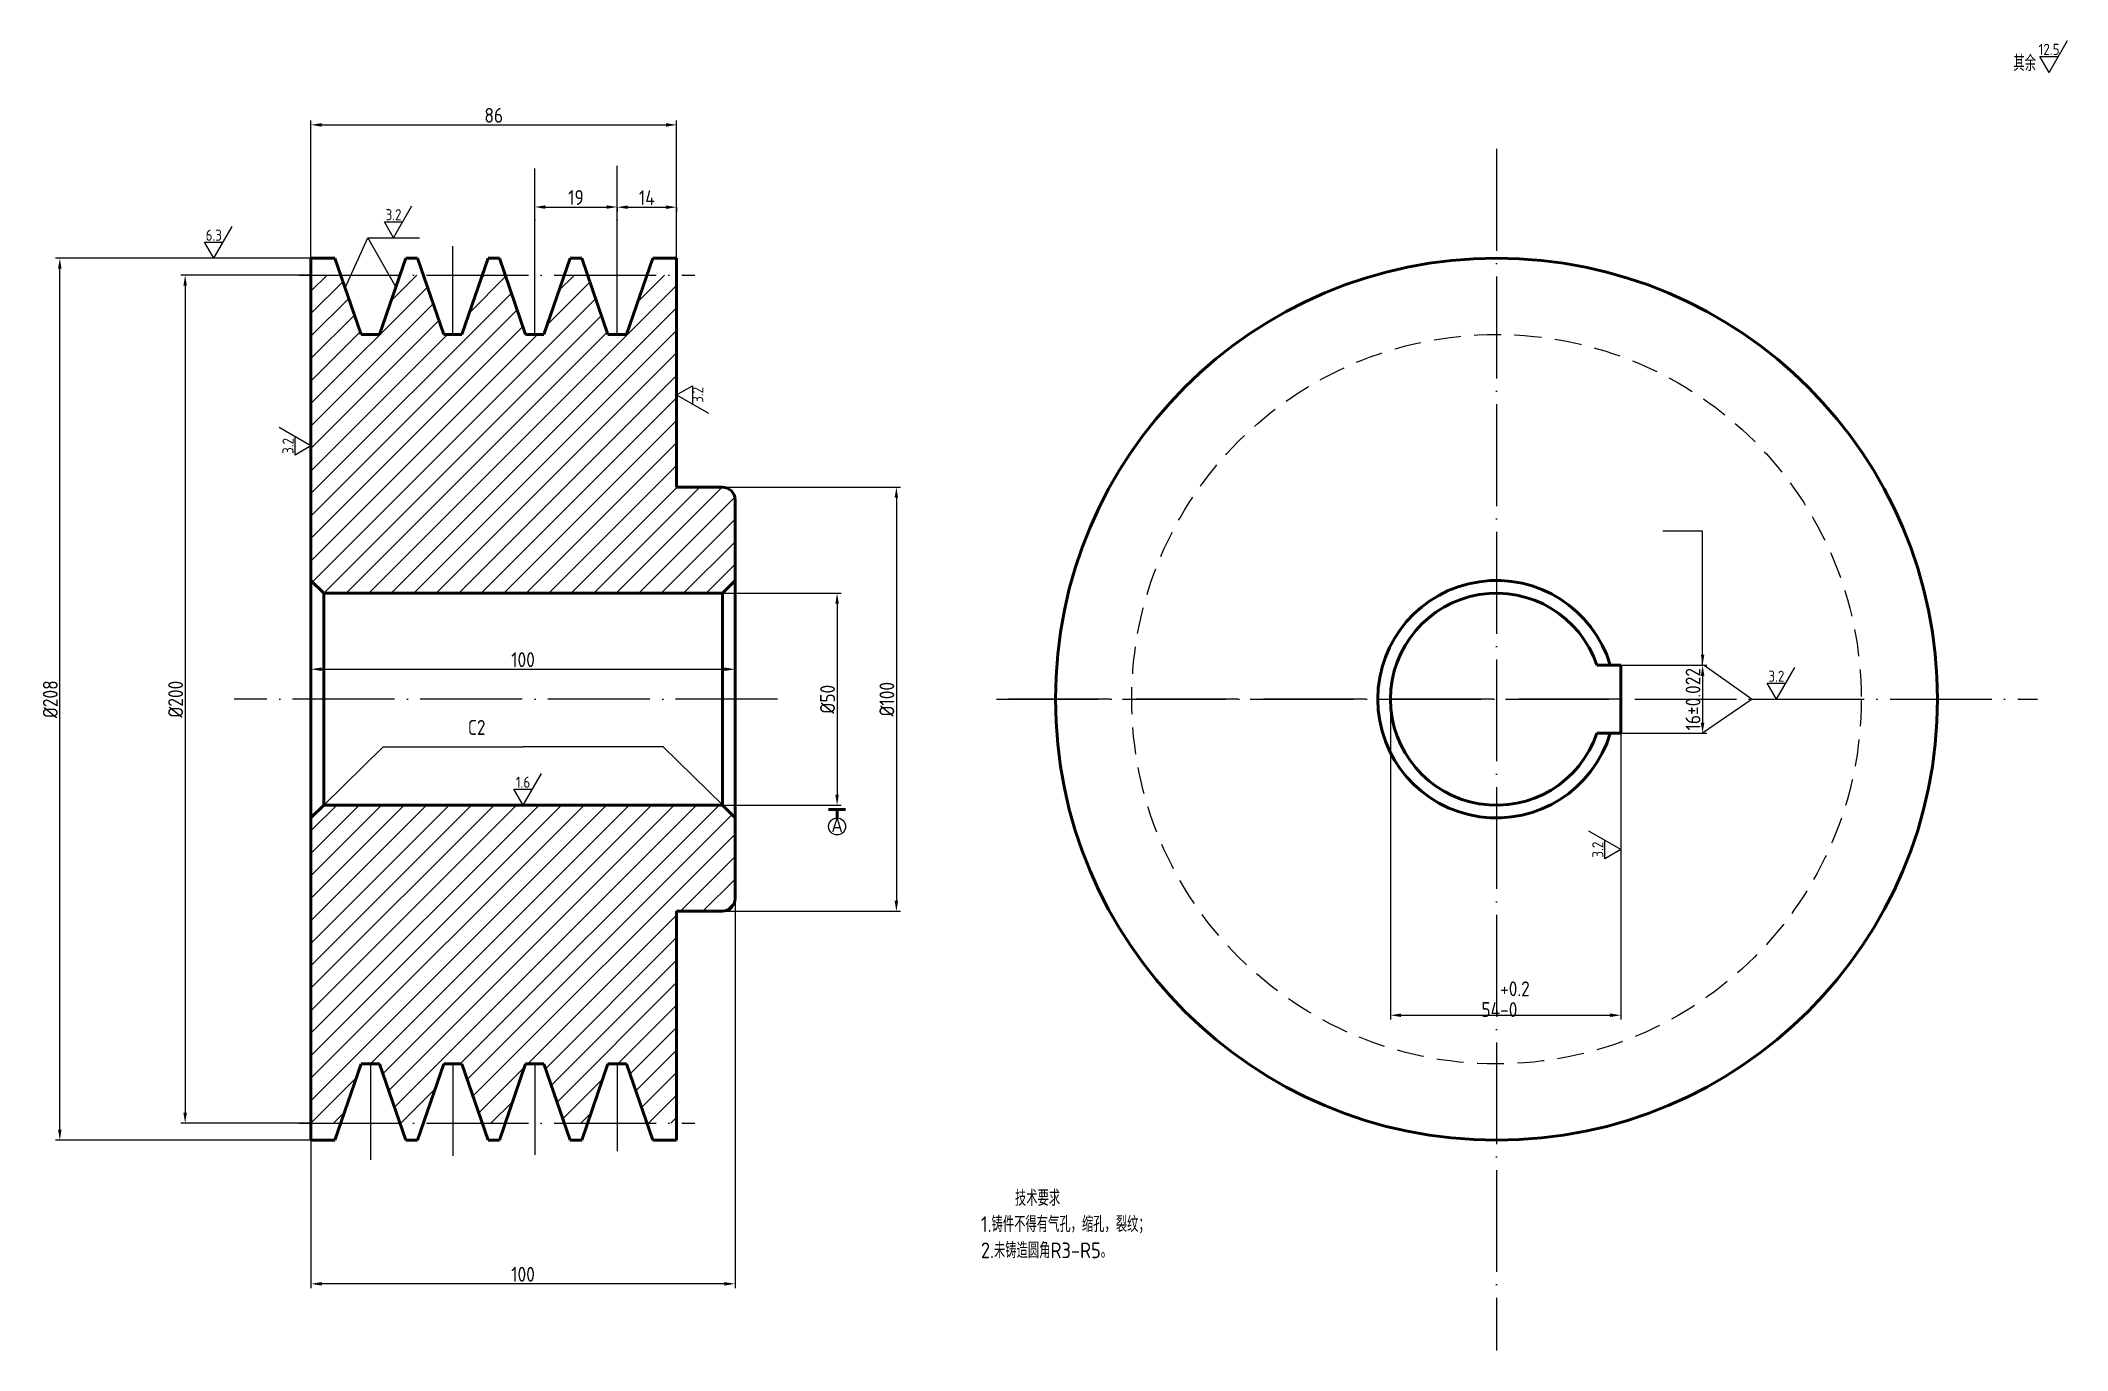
# Model space of a CAD drawing. Header units: inches. Extents: x 1757 to 2234, y 88 to 397.
import ezdxf
from ezdxf.enums import TextEntityAlignment as Align

# ---------------------------------------------------------------- set-up
doc = ezdxf.new("R2010")
doc.units = ezdxf.units.IN
doc.header["$MEASUREMENT"] = 0
doc.linetypes.add('ACAD_ISO04W100', pattern=[30, 24, -3, 0, -3])
doc.linetypes.add('DASHED2', pattern=[9.525, 6.35, -3.175])
for name, color, linetype, lineweight in [('中心线层', 4, 'ACAD_ISO04W100', 25), ('文字层', 7, 'Continuous', 25), ('标注层', 3, 'Continuous', 25), ('粗实线', 7, 'Continuous', 50), ('粗实线层', 7, 'Continuous', 50), ('细实线', 5, 'Continuous', 25), ('虚线', 4, 'DASHED2', 25)]:
    doc.layers.add(name, color=color, linetype=linetype, lineweight=lineweight)
doc.styles.get("Standard").update_dxf_attribs({"font": 'gbenor.shx', "bigfont": 'gbcbig.shx'})
doc.dimstyles.new('GB-3.5$0', dxfattribs={"dimtxt": 3.5, "dimasz": 2.5, "dimexe": 1, "dimexo": 0, "dimgap": 0.5, "dimtad": 1, "dimdec": 0, "dimdsep": 46, "dimtxsty": 'Standard', "dimcen": 0, "dimclrt": 7, "dimadec": 0, "dimazin": 2, "dimtfac": 1, "dimtdec": 0, "dimtmove": 0, "dimatfit": 3, "dimfxl": 1, "dimarcsym": 0})
doc.dimstyles.new('GB-3.5$7', dxfattribs={"dimtxt": 3.5, "dimasz": 2.5, "dimexe": 1, "dimexo": 0, "dimgap": 0.5, "dimtad": 1, "dimdec": 0, "dimdsep": 46, "dimtxsty": 'Standard', "dimcen": 0, "dimclrt": 7, "dimadec": 0, "dimazin": 2, "dimtfac": 1, "dimtdec": 0, "dimtmove": 0, "dimatfit": 3, "dimfxl": 1, "dimarcsym": 0})

# ---------------------------------------------------------------- blocks, each defined once
blk = doc.blocks.new('*D17')
at = {"layer": 'Defpoints', "color": 0}
for p in [(1917.3, 291.66), (1917.3, 191.66), (1958.34, 191.66)]:
    blk.add_point(p, dxfattribs=at)
at = {"layer": '标注层', "color": 0, "lineweight": -2}
for p, q in [((1917.3, 291.66), (1959.34, 291.66)), ((1958.34, 289.16), (1958.34, 194.16)), ((1917.3, 191.66), (1959.34, 191.66))]:
    blk.add_line(p, q, dxfattribs=at)
at = {"layer": '标注层', "color": 0}
for points in [[(1957.92, 289.16), (1958.75, 289.16), (1958.34, 291.66)], [(1957.92, 194.16), (1958.75, 194.16), (1958.34, 191.66)]]:
    blk.add_solid(points, dxfattribs=at)
at = {"layer": '标注层', "color": 7, "insert": (1956.09, 241.66), "char_height": 3.5, "attachment_point": 5, "rotation": 90}
blk.add_mtext('%%C100', dxfattribs=at)
blk = doc.blocks.new('*D18')
at = {"layer": 'Defpoints', "color": 0}
for p in [(1917.3, 266.66), (1917.3, 216.66), (1944.35, 216.66)]:
    blk.add_point(p, dxfattribs=at)
at = {"layer": '标注层', "color": 0, "lineweight": -2}
for p, q in [((1917.3, 266.66), (1945.35, 266.66)), ((1944.35, 264.16), (1944.35, 219.16)), ((1917.3, 216.66), (1945.35, 216.66))]:
    blk.add_line(p, q, dxfattribs=at)
at = {"layer": '标注层', "color": 0}
for points in [[(1943.94, 264.16), (1944.77, 264.16), (1944.35, 266.66)], [(1943.94, 219.16), (1944.77, 219.16), (1944.35, 216.66)]]:
    blk.add_solid(points, dxfattribs=at)
at = {"layer": '标注层', "color": 7, "insert": (1942.1, 241.66), "char_height": 3.5, "attachment_point": 5, "rotation": 90}
blk.add_mtext('%%C50', dxfattribs=at)
blk = doc.blocks.new('*D21')
at = {"layer": 'Defpoints', "color": 0}
for p in [(2129.14, 249.66), (2129.14, 233.66), (2148.44, 233.66)]:
    blk.add_point(p, dxfattribs=at)
at = {"layer": '标注层', "color": 0, "lineweight": -2}
for p, q in [((2129.14, 249.66), (2149.44, 249.66)), ((2148.44, 247.16), (2148.44, 236.16)), ((2129.14, 233.66), (2149.44, 233.66))]:
    blk.add_line(p, q, dxfattribs=at)
at = {"layer": '标注层', "color": 0}
for points in [[(2148.02, 247.16), (2148.86, 247.16), (2148.44, 249.66)], [(2148.02, 236.16), (2148.86, 236.16), (2148.44, 233.66)]]:
    blk.add_solid(points, dxfattribs=at)
at = {"layer": '标注层', "color": 7, "insert": (2146.19, 241.66), "char_height": 3.5, "attachment_point": 5, "rotation": 90}
blk.add_mtext('16±0.022', dxfattribs=at)
blk = doc.blocks.new('*D22')
at = {"layer": 'Defpoints', "color": 0}
for p in [(2074.84, 241.66), (2129.14, 241.66), (2129.14, 167.13)]:
    blk.add_point(p, dxfattribs=at)
at = {"layer": '标注层', "color": 0, "lineweight": -2}
for p, q in [((2074.84, 241.66), (2074.84, 166.13)), ((2129.14, 241.66), (2129.14, 166.13)), ((2077.34, 167.13), (2126.64, 167.13))]:
    blk.add_line(p, q, dxfattribs=at)
at = {"layer": '标注层', "color": 0}
for points in [[(2077.34, 167.55), (2077.34, 166.72), (2074.84, 167.13)], [(2126.64, 167.55), (2126.64, 166.72), (2129.14, 167.13)]]:
    blk.add_solid(points, dxfattribs=at)
at = {"layer": '标注层', "color": 7, "insert": (2101.99, 170.92), "char_height": 3.5, "attachment_point": 5}
blk.add_mtext('54\\S+0.2^ -0;', dxfattribs=at)
blk = doc.blocks.new('*D23')
at = {"layer": 'Defpoints', "color": 0}
for p in [(1892.5, 357.72), (1873.07, 327.66), (1892.5, 327.66)]:
    blk.add_point(p, dxfattribs=at)
at = {"layer": '标注层', "color": 0, "lineweight": -2}
for p, q in [((1873.07, 327.66), (1873.07, 358.72)), ((1892.5, 327.66), (1892.5, 358.72)), ((1875.57, 357.72), (1890, 357.72))]:
    blk.add_line(p, q, dxfattribs=at)
at = {"layer": '标注层', "color": 0}
for points in [[(1875.57, 358.14), (1875.57, 357.3), (1873.07, 357.72)], [(1890, 358.14), (1890, 357.3), (1892.5, 357.72)]]:
    blk.add_solid(points, dxfattribs=at)
at = {"layer": '标注层', "color": 7, "insert": (1882.79, 359.97), "char_height": 3.5, "attachment_point": 5}
blk.add_mtext('19', dxfattribs=at)
blk = doc.blocks.new('*D24')
at = {"layer": 'Defpoints', "color": 0}
for p in [(1920.3, 199.4), (1820.3, 195.59), (1820.3, 103.8)]:
    blk.add_point(p, dxfattribs=at)
at = {"layer": '标注层', "color": 0, "lineweight": -2}
for p, q in [((1920.3, 199.4), (1920.3, 102.8)), ((1820.3, 195.59), (1820.3, 102.8)), ((1917.8, 103.8), (1822.8, 103.8))]:
    blk.add_line(p, q, dxfattribs=at)
at = {"layer": '标注层', "color": 0}
for points in [[(1822.8, 104.21), (1822.8, 103.38), (1820.3, 103.8)], [(1917.8, 104.21), (1917.8, 103.38), (1920.3, 103.8)]]:
    blk.add_solid(points, dxfattribs=at)
at = {"layer": '标注层', "color": 7, "insert": (1870.3, 106.05), "char_height": 3.5, "attachment_point": 5}
blk.add_mtext('100', dxfattribs=at)
blk = doc.blocks.new('*D25')
at = {"layer": 'Defpoints', "color": 0}
for p in [(1920.3, 248.73), (1820.3, 241.66), (1920.3, 241.66)]:
    blk.add_point(p, dxfattribs=at)
at = {"layer": '标注层', "color": 0, "lineweight": -2}
for p, q in [((1820.3, 241.66), (1820.3, 249.73)), ((1822.8, 248.73), (1917.8, 248.73)), ((1920.3, 241.66), (1920.3, 249.73))]:
    blk.add_line(p, q, dxfattribs=at)
at = {"layer": '标注层', "color": 0}
for points in [[(1822.8, 249.15), (1822.8, 248.32), (1820.3, 248.73)], [(1917.8, 249.15), (1917.8, 248.32), (1920.3, 248.73)]]:
    blk.add_solid(points, dxfattribs=at)
at = {"layer": '标注层', "color": 7, "insert": (1870.3, 250.98), "char_height": 3.5, "attachment_point": 5}
blk.add_mtext('100', dxfattribs=at)
blk = doc.blocks.new('*D26')
at = {"layer": 'Defpoints', "color": 0}
for p in [(1906.5, 377.09), (1820.3, 345.66), (1906.5, 345.66)]:
    blk.add_point(p, dxfattribs=at)
at = {"layer": '标注层', "color": 0, "lineweight": -2}
for p, q in [((1820.3, 345.66), (1820.3, 378.09)), ((1906.5, 345.66), (1906.5, 378.09)), ((1822.8, 377.09), (1904, 377.09))]:
    blk.add_line(p, q, dxfattribs=at)
at = {"layer": '标注层', "color": 0}
for points in [[(1822.8, 377.51), (1822.8, 376.67), (1820.3, 377.09)], [(1904, 377.51), (1904, 376.67), (1906.5, 377.09)]]:
    blk.add_solid(points, dxfattribs=at)
at = {"layer": '标注层', "color": 7, "insert": (1863.4, 379.34), "char_height": 3.5, "attachment_point": 5}
blk.add_mtext('86', dxfattribs=at)
blk = doc.blocks.new('*D31')
at = {"layer": 'Defpoints', "color": 0}
for p in [(1820.3, 341.66), (1790.63, 141.66), (1820.3, 141.66)]:
    blk.add_point(p, dxfattribs=at)
at = {"layer": '标注层', "color": 0, "lineweight": -2}
for p, q in [((1820.3, 341.66), (1789.63, 341.66)), ((1790.63, 339.16), (1790.63, 144.16)), ((1820.3, 141.66), (1789.63, 141.66))]:
    blk.add_line(p, q, dxfattribs=at)
at = {"layer": '标注层', "color": 0}
for points in [[(1790.21, 339.16), (1791.04, 339.16), (1790.63, 341.66)], [(1790.21, 144.16), (1791.04, 144.16), (1790.63, 141.66)]]:
    blk.add_solid(points, dxfattribs=at)
at = {"layer": '标注层', "color": 7, "insert": (1788.38, 241.66), "char_height": 3.5, "attachment_point": 5, "rotation": 90}
blk.add_mtext('%%C200', dxfattribs=at)
blk = doc.blocks.new('*D32')
at = {"layer": 'Defpoints', "color": 0}
for p in [(1761.08, 345.66), (1820.3, 345.66), (1820.3, 137.66)]:
    blk.add_point(p, dxfattribs=at)
at = {"layer": '标注层', "color": 0, "lineweight": -2}
for p, q in [((1820.3, 345.66), (1760.08, 345.66)), ((1761.08, 140.16), (1761.08, 343.16)), ((1820.3, 137.66), (1760.08, 137.66))]:
    blk.add_line(p, q, dxfattribs=at)
at = {"layer": '标注层', "color": 0}
for points in [[(1760.66, 343.16), (1761.49, 343.16), (1761.08, 345.66)], [(1760.66, 140.16), (1761.49, 140.16), (1761.08, 137.66)]]:
    blk.add_solid(points, dxfattribs=at)
at = {"layer": '标注层', "color": 7, "insert": (1758.83, 241.66), "char_height": 3.5, "attachment_point": 5, "rotation": 90}
blk.add_mtext('%%C208', dxfattribs=at)
blk = doc.blocks.new('左粗糙度')
at = {"layer": '标注层'}
for p, q in [((0, 0), (-7.5, 4.33)), ((-3.75, -2.17), (-3.75, 2.17)), ((0, 0), (-3.75, -2.17))]:
    blk.add_line(p, q, dxfattribs=at)
at = {"layer": '文字层'}
blk.add_attdef('3.2', text='', height=2.62, rotation=90, dxfattribs=at).set_placement((-5.42, 0), align=Align.MIDDLE_CENTER)
blk = doc.blocks.new('右粗糙度')
at = {"layer": '标注层'}
for p, q in [((0, 0), (3.75, 2.17)), ((3.75, 2.17), (3.75, -2.17)), ((0, 0), (7.5, -4.33))]:
    blk.add_line(p, q, dxfattribs=at)
at = {"layer": '文字层'}
blk.add_attdef('3.2', text='', height=2.62, rotation=90, dxfattribs=at).set_placement((4.99, 0), align=Align.MIDDLE_CENTER)
blk = doc.blocks.new('粗糙度')
at = {"layer": '标注层'}
for p, q in [((0, 0), (4.33, 7.5)), ((0, 0), (-2.17, 3.75)), ((-2.17, 3.75), (2.17, 3.75))]:
    blk.add_line(p, q, dxfattribs=at)
at = {"layer": '文字层'}
blk.add_attdef('3.2', text='', height=2.62, dxfattribs=at).set_placement((0, 5.42), align=Align.MIDDLE_CENTER)
blk = doc.blocks.new('下基准')
at = {"layer": '标注层'}
blk.add_circle((0, -5), 2, dxfattribs=at)
at = {"layer": '粗实线层'}
for p, q in [((2, -1), (-2, -1)), ((0, -3), (0, -1))]:
    blk.add_line(p, q, dxfattribs=at)
at = {"layer": '文字层'}
blk.add_attdef('A', text='', height=3.5, dxfattribs=at).set_placement((0, -4.56), align=Align.MIDDLE_CENTER)
blk = doc.blocks.new('*D33')
at = {"layer": 'Defpoints', "color": 0}
for p in [(1892.5, 357.72), (1906.5, 357.72), (1906.5, 357.68)]:
    blk.add_point(p, dxfattribs=at)
at = {"layer": '标注层', "color": 0, "lineweight": -2}
for p, q in [((1892.5, 357.72), (1892.5, 356.68)), ((1895, 357.68), (1904, 357.68)), ((1906.5, 357.72), (1906.5, 356.68))]:
    blk.add_line(p, q, dxfattribs=at)
at = {"layer": '标注层', "color": 0}
for points in [[(1895, 358.1), (1895, 357.27), (1892.5, 357.68)], [(1904, 358.1), (1904, 357.27), (1906.5, 357.68)]]:
    blk.add_solid(points, dxfattribs=at)
at = {"layer": '标注层', "color": 7, "insert": (1899.5, 359.93), "char_height": 3.5, "attachment_point": 5}
blk.add_mtext('14', dxfattribs=at)

msp = doc.modelspace()

# ---------------------------------------------------------------- hatches: boundary and pattern name
at = {"layer": '细实线'}
h = msp.add_hatch(dxfattribs=at)
h.set_pattern_fill('ANSI31', color=256, scale=30, style=0)
h.set_pattern_definition([(45, (1820.3034, 141.6646), (-2.65165, 2.65165), [])])
h.paths.add_polyline_path([(1906.5, 341.66), (1899.5, 341.66), (1894.68, 327.66), (1890.32, 327.66), (1885.5, 341.66), (1880.03, 341.66), (1875.21, 327.66), (1870.92, 327.66), (1866.1, 341.66), (1860.7, 341.66), (1855.88, 327.66), (1851.59, 327.66), (1846.77, 341.66), (1841.3, 341.66), (1836.48, 327.66), (1832.12, 327.66), (1827.3, 341.66), (1820.3, 341.66), (1820.3, 308.31), (1820.3, 269.66), (1823.3, 266.66), (1917.3, 266.66), (1920.3, 269.66), (1920.3, 288.66, 0.414214), (1917.3, 291.66), (1906.5, 291.66)])
h.paths.add_polyline_path([(1906.5, 191.66), (1917.3, 191.66, 0.414214), (1920.3, 194.66), (1920.3, 213.66), (1917.3, 216.66), (1823.3, 216.66), (1820.3, 213.66), (1820.3, 175.02), (1820.3, 141.66), (1827.3, 141.66), (1832.12, 155.66), (1836.48, 155.66), (1841.3, 141.66), (1846.77, 141.66), (1851.59, 155.66), (1855.88, 155.66), (1860.7, 141.66), (1866.1, 141.66), (1870.92, 155.66), (1875.21, 155.66), (1880.03, 141.66), (1885.5, 141.66), (1890.32, 155.66), (1894.68, 155.66), (1899.5, 141.66), (1906.5, 141.66)])

# ---------------------------------------------------------------- linework, layer by layer
at = {"layer": '中心线层'}
for p, q in [((2099.84, 371.41), (2099.84, 88.08)), ((1873.07, 327.66), (1873.07, 366.78)), ((1892.5, 327.66), (1892.5, 367.4)), ((1853.74, 327.66), (1853.74, 348.46)), ((1817.47, 341.66), (1881.28, 341.66)), ((1817.47, 341.66), (1910.84, 341.66)), ((1930.27, 241.66), (1802.16, 241.66)), ((2129.14, 241.66), (1981.95, 241.66)), ((1981.95, 241.66), (2227.44, 241.66)), ((1834.3, 155.66), (1834.3, 133.07)), ((1853.74, 155.66), (1853.74, 133.96)), ((1873.07, 155.66), (1873.07, 134.21)), ((1892.5, 155.66), (1892.5, 135.1)), ((1817.47, 141.66), (1910.84, 141.66))]:
    msp.add_line(p, q, dxfattribs=at)
at = {"layer": '标注层'}
for p, q in [((1828.34, 338.64), (1833.69, 350.49)), ((1833.69, 350.49), (1840.32, 338.81)), ((1833.69, 350.49), (1845.85, 350.49)), ((2148.8, 249.66), (2160.15, 241.66)), ((2160.15, 241.66), (2148.44, 233.66)), ((2160.15, 241.66), (2171.5, 241.66)), ((1823.3, 216.66), (1837.35, 230.43)), ((1837.35, 230.43), (1870.36, 230.43)), ((1903.37, 230.43), (1870.36, 230.43)), ((1917.42, 216.66), (1903.37, 230.43))]:
    msp.add_line(p, q, dxfattribs=at)
at = {"layer": '粗实线'}
for p, q in [((1820.3, 345.66), (1820.3, 308.31)), ((1820.3, 345.66), (1825.93, 345.66)), ((1825.93, 345.66), (1832.12, 327.66)), ((1842.68, 345.66), (1836.48, 327.66)), ((1842.68, 345.66), (1845.4, 345.66)), ((1845.4, 345.66), (1851.59, 327.66)), ((1862.08, 345.66), (1855.88, 327.66)), ((1862.08, 345.66), (1864.73, 345.66)), ((1864.73, 345.66), (1870.92, 327.66)), ((1881.41, 345.66), (1875.21, 327.66)), ((1881.41, 345.66), (1884.13, 345.66)), ((1884.13, 345.66), (1890.32, 327.66)), ((1900.88, 345.66), (1894.68, 327.66)), ((1900.88, 345.66), (1906.5, 345.66)), ((1906.5, 345.66), (1906.5, 291.66)), ((1832.12, 327.66), (1836.48, 327.66)), ((1851.59, 327.66), (1855.88, 327.66)), ((1870.92, 327.66), (1875.21, 327.66)), ((1890.32, 327.66), (1894.68, 327.66)), ((1820.3, 308.31), (1820.3, 269.66)), ((1906.5, 291.66), (1917.3, 291.66)), ((1920.3, 288.66), (1920.3, 269.66)), ((1820.3, 241.66), (1820.3, 269.66)), ((1823.3, 266.66), (1820.3, 269.66)), ((1917.3, 266.66), (1920.3, 269.66)), ((1920.3, 194.66), (1920.3, 269.66)), ((1823.3, 266.66), (1823.3, 241.66)), ((1917.3, 266.66), (1823.3, 266.66)), ((1917.3, 266.66), (1917.3, 241.66)), ((2129.14, 249.66), (2123.53, 249.66)), ((2129.14, 249.66), (2129.14, 233.66)), ((1820.3, 241.66), (1820.3, 216.16)), ((1823.3, 216.66), (1823.3, 241.66)), ((1917.3, 216.66), (1917.3, 241.66)), ((2129.14, 233.66), (2123.53, 233.66)), ((1823.3, 216.66), (1820.3, 213.66)), ((1820.3, 175.02), (1820.3, 216.16)), ((1917.3, 216.66), (1823.3, 216.66)), ((1917.3, 216.66), (1920.3, 213.66)), ((1906.5, 137.66), (1906.5, 191.66)), ((1906.5, 191.66), (1917.3, 191.66)), ((1820.3, 137.66), (1820.3, 175.02)), ((1825.93, 137.66), (1832.12, 155.66)), ((1832.12, 155.66), (1836.48, 155.66)), ((1842.68, 137.66), (1836.48, 155.66)), ((1845.4, 137.66), (1851.59, 155.66)), ((1851.59, 155.66), (1855.88, 155.66)), ((1862.08, 137.66), (1855.88, 155.66)), ((1864.73, 137.66), (1870.92, 155.66)), ((1870.92, 155.66), (1875.21, 155.66)), ((1881.41, 137.66), (1875.21, 155.66)), ((1884.13, 137.66), (1890.32, 155.66)), ((1890.32, 155.66), (1894.68, 155.66)), ((1900.88, 137.66), (1894.68, 155.66)), ((1820.3, 137.66), (1825.93, 137.66)), ((1842.68, 137.66), (1845.4, 137.66)), ((1862.08, 137.66), (1864.73, 137.66)), ((1881.41, 137.66), (1884.13, 137.66)), ((1900.88, 137.66), (1906.5, 137.66))]:
    msp.add_line(p, q, dxfattribs=at)
msp.add_circle((2099.84, 241.66), 104, dxfattribs=at)
for centre, radius, start, end in [((1917.3, 288.66), 3, 360, 90), ((2099.84, 241.66), 28, 16.6015, 343.3985), ((2099.84, 241.66), 25, 18.6629, 341.3371), ((1917.3, 194.66), 3, 270, 360)]:
    msp.add_arc(centre, radius, start, end, dxfattribs=at)
at = {"layer": '虚线'}
msp.add_circle((2099.84, 241.66), 86, dxfattribs=at)

# ---------------------------------------------------------------- block references
at = {"layer": '标注层'}
for name, p, values in [('粗糙度', (2230.14, 389.48), {'3.2': '12.5'}), ('粗糙度', (1839.77, 350.49), {'3.2': '3.2'}), ('粗糙度', (1797.38, 345.66), {'3.2': '6.3'}), ('右粗糙度', (1906.5, 313.42), {'3.2': '3.2'}), ('左粗糙度', (1820.3, 301.38), {'3.2': '3.2'}), ('粗糙度', (2165.83, 241.66), {'3.2': '3.2'}), ('粗糙度', (1870.3, 216.66), {'3.2': '1.6'}), ('下基准', (1944.35, 216.66), {'A': 'A'}), ('左粗糙度', (2129.14, 206.18), {'3.2': '3.2'})]:
    msp.add_blockref(name, p, dxfattribs=at).add_auto_attribs(values)

# ---------------------------------------------------------------- texts
at = {"layer": '文字层', "insert": (1978.27, 125.88), "char_height": 3.7, "width": 135.1583, "attachment_point": 1}
msp.add_mtext('    技术要求\\P1.铸件不得有气孔，缩孔，裂纹；\\P2.未铸造圆角R3-R5。', dxfattribs=at)
at = {"layer": '标注层', "attachment_point": 5}
for s, insert, char_height, width in [('其余', (2224.4, 391.63), 3.7, 104.1385), ('C2', (1859.37, 235), 3.5, 21.9802)]:
    msp.add_mtext(s, dxfattribs=dict(at, insert=insert, char_height=char_height, width=width))

# ---------------------------------------------------------------- dimensions: what is measured, and where the dimension line sits
at = {"layer": '标注层'}
for base, p1, p2, picture, middle in [((1906.5, 377.09), (1820.3, 345.66), (1906.5, 345.66), '*D26', (1863.4, 379.34)), ((1892.5, 357.72), (1873.07, 327.66), (1892.5, 327.66), '*D23', (1882.79, 359.97)), ((1906.5, 357.68), (1892.5, 357.72), (1906.5, 357.72), '*D33', (1899.5, 359.93)), ((1920.3, 248.73), (1820.3, 241.66), (1920.3, 241.66), '*D25', (1870.3, 250.98)), ((1820.3, 103.8), (1920.3, 199.4), (1820.3, 195.59), '*D24', (1870.3, 106.05))]:
    dim = msp.add_linear_dim(base=base, p1=p1, p2=p2, dimstyle='GB-3.5$0', dxfattribs=at)
    dim.commit()
    dim.dimension.update_dxf_attribs({"geometry": picture, "text_midpoint": middle})
for base, p1, p2, picture, middle in [((1761.08, 345.66), (1820.3, 137.66), (1820.3, 345.66), '*D32', (1758.83, 241.66)), ((1790.63, 141.66), (1820.3, 341.66), (1820.3, 141.66), '*D31', (1788.38, 241.66)), ((1958.34, 191.66), (1917.3, 291.66), (1917.3, 191.66), '*D17', (1956.09, 241.66)), ((1944.35, 216.66), (1917.3, 266.66), (1917.3, 216.66), '*D18', (1942.1, 241.66))]:
    dim = msp.add_linear_dim(base=base, p1=p1, p2=p2, angle=90, text='%%C<>', dimstyle='GB-3.5$0', dxfattribs=at)
    dim.commit()
    dim.dimension.update_dxf_attribs({"geometry": picture, "text_midpoint": middle})
dim = msp.add_linear_dim(base=(2148.44, 233.66), p1=(2129.14, 249.66), p2=(2129.14, 233.66), angle=90, dimstyle='GB-3.5$0', override={"dimgap": 0.5, "dimtol": 1, "dimlim": 0, "dimtp": 0.022, "dimtm": 0.022, "dimtdec": 3}, dxfattribs=at)
dim.commit()
dim.dimension.update_dxf_attribs({"geometry": '*D21', "text_midpoint": (2146.19, 241.66)})
dim = msp.add_linear_dim(base=(2129.14, 167.13), p1=(2074.84, 241.66), p2=(2129.14, 241.66), dimstyle='GB-3.5$0', override={"dimgap": 0.5, "dimtol": 1, "dimlim": 0, "dimtp": 0.2, "dimtm": 1e-09, "dimtdec": 2}, dxfattribs=at)
dim.commit()
dim.dimension.update_dxf_attribs({"geometry": '*D22', "text_midpoint": (2101.99, 170.92)})

# ---------------------------------------------------------------- leaders
msp.add_leader([(2148.44, 249.66), (2148.44, 281.28), (2139.03, 281.28)], dimstyle='GB-3.5$7', override={"dimgap": 0.5, "dimtad": 0}, dxfattribs=at)

doc.saveas('drawing.dxf')
